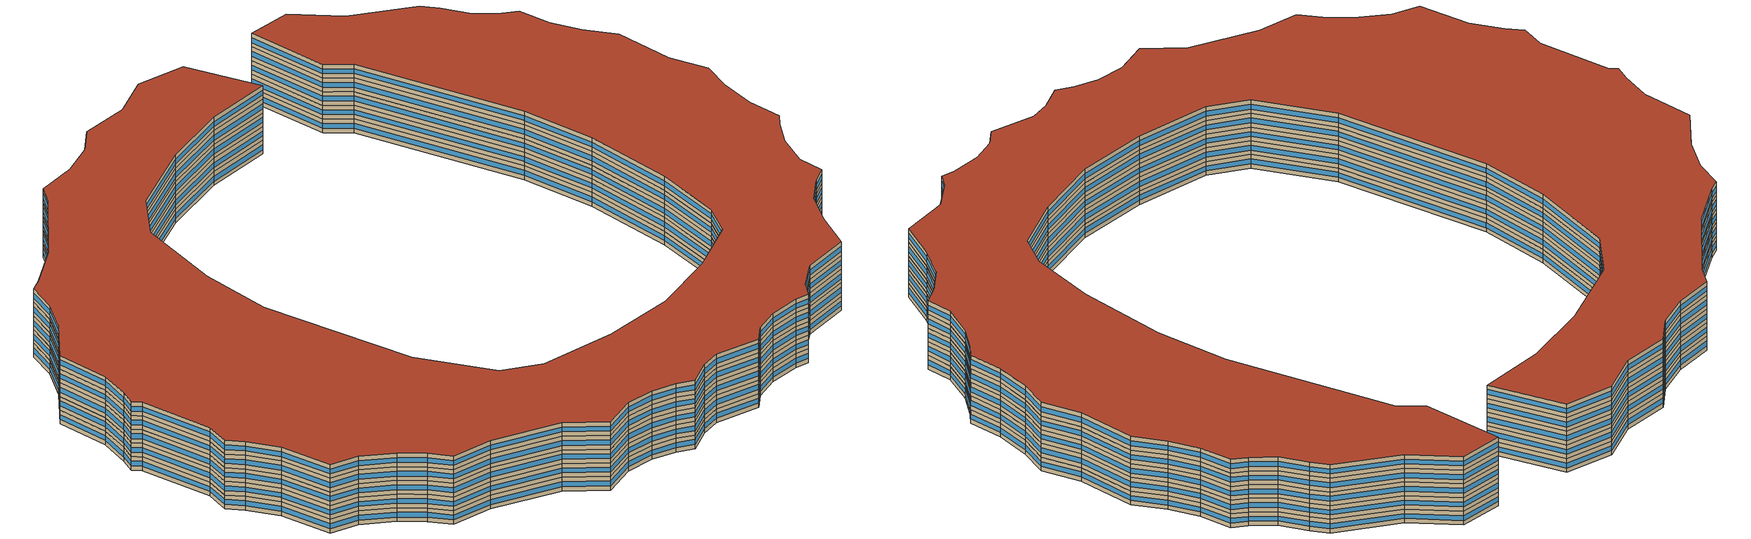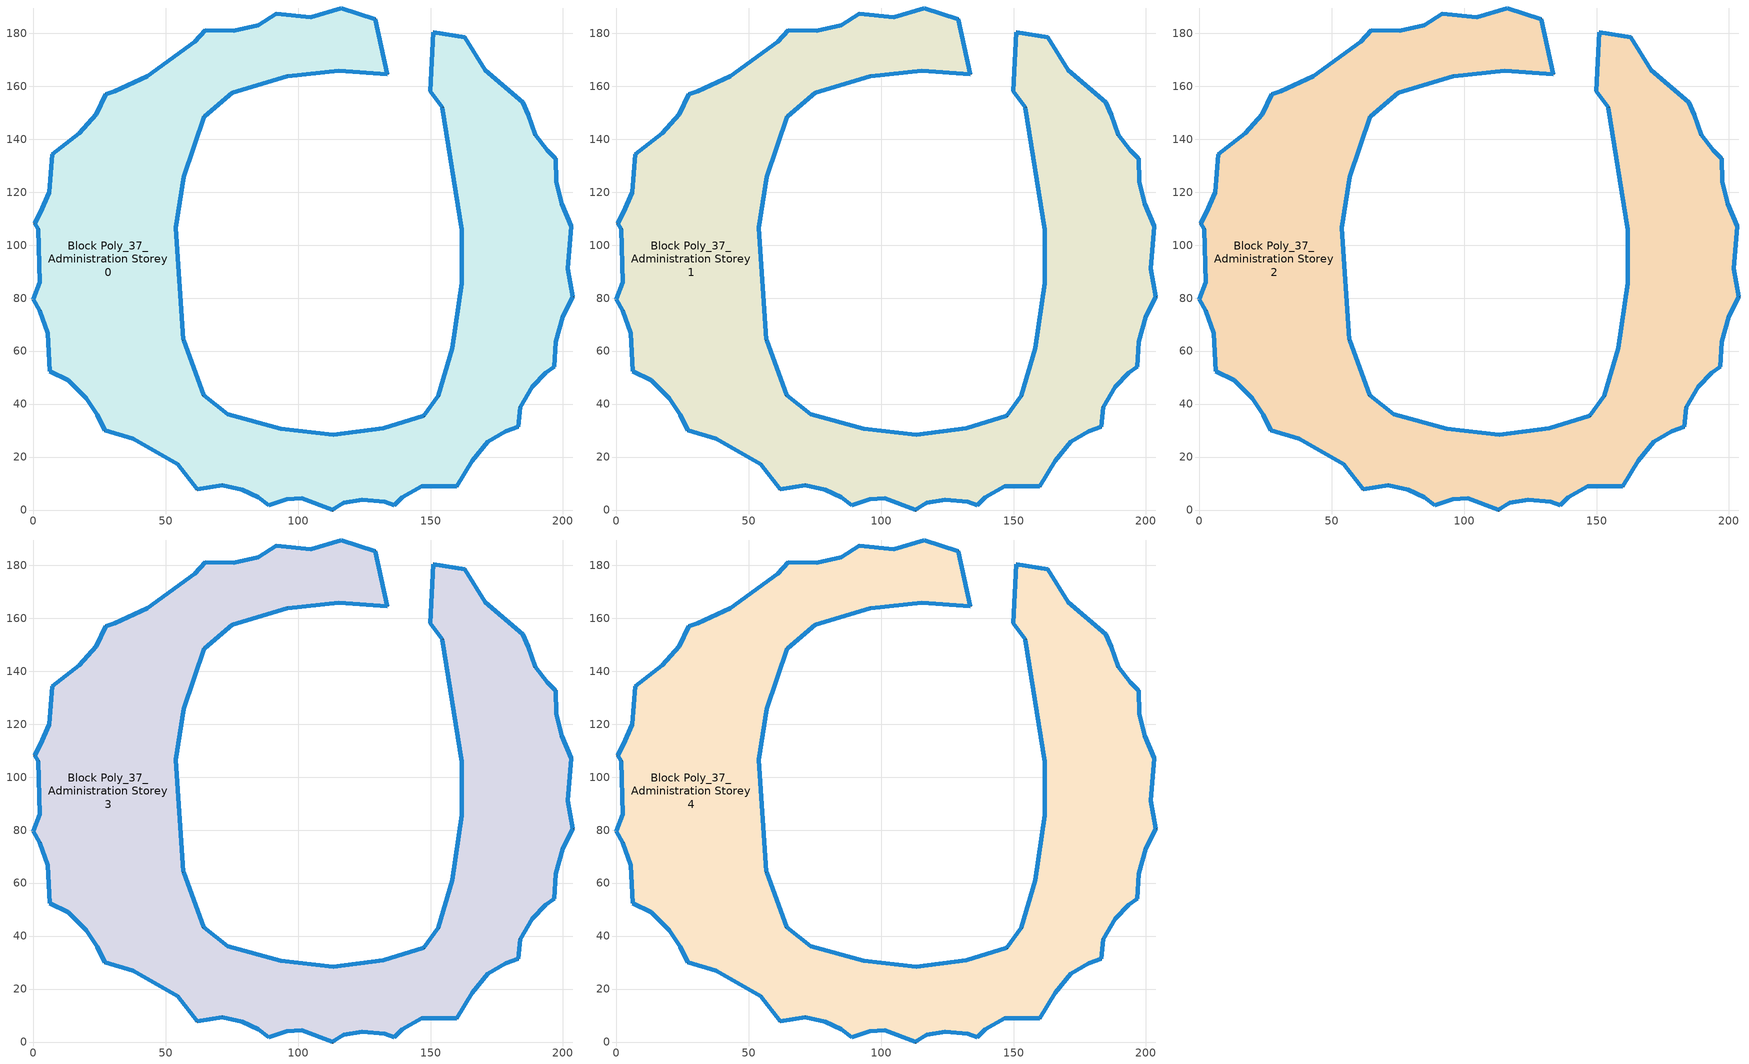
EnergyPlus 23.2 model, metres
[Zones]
Block Poly_37_Administration Storey 0
 floor ground (HSCWZ_Public&Industrial_1995_FloorGround): 184.91,154 186.94,149.32 189.59,141.63 193.99,135.92 197.19,132.88 197.44,123.89 199.62,115.66 203.21,107.07 201.75,91.13 203.7,80.46 199.98,72.97 197.37,63.47 196.67,54.06 193.59,51.77 188.38,46.52 183.79,38.71 183.12,31.52 178.34,29.81 171.62,25.69 165.81,18.67 159.86,8.89 146.63,8.96 139.24,4.85 136.24,1.79 132.64,3.05 124.18,3.84 117.31,2.71 112.98,0 101.33,4.48 95.8,4.12 88.92,1.88 84.96,4.82 78.9,7.68 71.31,9.33 61.86,7.91 54.56,17.33 37.84,26.87 27.03,30.12 24.25,36.04 19.96,42.2 13.29,49.05 6.29,52.36 5.53,66.68 2.42,75.26 0,79.61 2.47,86.01 1.98,105.97 0.49,108.21 2.74,112.17 5.99,120 7.14,134.39 17.43,142.23 23.72,149.46 27.45,157.06 30.79,158.01 43.06,163.72 61.05,176.89 64.92,181.16 75.77,181.01 85.04,183.1 91.76,187.33 104.79,186.04 116.36,189.54 129.16,185.26 133.63,164.47 115.27,165.94 96.01,163.77 75.16,157.62 64.66,148.68 56.82,125.84 53.79,106.59 56.73,64.19 64.35,43.25 73.39,36.14 93.5,30.65 113.28,28.38 132.17,30.89 147.47,35.67 153,43.13 158.2,61.13 161.87,85.58 161.77,105.87 154.41,151.98 149.83,158.03 150.99,180.3 162.87,178.48 170.7,166.06 z0
 wall outside (HSCWZ_Public&Industrial_1995_ExtWall): 129.16,185.26 116.36,189.54 104.79,186.04 91.76,187.33 85.04,183.1 75.77,181.01 64.92,181.16 61.05,176.89 43.06,163.72 30.79,158.01 27.45,157.06 23.72,149.46 17.43,142.23 7.14,134.39 5.99,120 2.74,112.17 0.49,108.21 1.98,105.97 2.47,86.01 0,79.61 2.42,75.26 5.53,66.68 6.29,52.36 13.29,49.05 19.96,42.2 24.25,36.04 27.03,30.12 37.84,26.87 54.56,17.33 61.86,7.91 71.31,9.33 78.9,7.68 84.96,4.82 88.92,1.88 95.8,4.12 101.33,4.48 112.98,0 117.31,2.71 124.18,3.84 132.64,3.05 136.24,1.79 139.24,4.85 146.63,8.96 159.86,8.89 165.81,18.67 171.62,25.69 178.34,29.81 183.12,31.52 183.79,38.71 188.38,46.52 193.59,51.77 196.67,54.06 197.37,63.47 199.98,72.97 203.7,80.46 201.75,91.13 203.21,107.07 199.62,115.66 197.44,123.89 197.19,132.88 193.99,135.92 189.59,141.63 186.94,149.32 184.91,154 170.7,166.06 162.87,178.48 150.99,180.3 149.83,158.03 154.41,151.98 161.77,105.87 161.87,85.58 158.2,61.13 153,43.13 147.47,35.67 132.17,30.89 113.28,28.38 93.5,30.65 73.39,36.14 64.35,43.25 56.73,64.19 53.79,106.59 56.82,125.84 64.66,148.68 75.16,157.62 96.01,163.77 115.27,165.94 133.63,164.47 129.16,185.26 z0:4
 window (HSCWZ_Public&Industrial_1995_Win): 129.15,185.26 116.37,189.54 / 116.36,189.54 104.8,186.04 / 104.78,186.04 91.77,187.33 / 91.76,187.33 85.04,183.1 / 85.03,183.1 75.78,181.01 / 75.77,181.01 64.92,181.16 / 64.92,181.16 61.05,176.89 / 61.04,176.88 43.07,163.73 / 43.06,163.72 30.8,158.02 / 30.79,158.01 27.45,157.06 / 27.45,157.06 23.73,149.47 / 23.72,149.46 17.44,142.24 / 17.43,142.23 7.14,134.4 / 7.14,134.39 5.99,120 / 5.98,119.99 2.74,112.17 / 2.73,112.17 0.49,108.21 / 0.49,108.21 1.98,105.97 / 1.98,105.96 2.47,86.02 / 2.47,86.01 0,79.62 / 0,79.61 2.41,75.26 / 2.42,75.25 5.53,66.68 / 5.54,66.67 6.29,52.37 / 6.29,52.36 13.29,49.05 / 13.29,49.05 19.95,42.2 / 19.96,42.19 24.25,36.04 / 24.25,36.04 27.03,30.13 / 27.03,30.12 37.83,26.87 / 37.85,26.87 54.55,17.33 / 54.57,17.32 61.86,7.92 / 61.86,7.91 71.3,9.33 / 71.31,9.33 78.9,7.68 / 78.9,7.68 84.95,4.82 / 84.96,4.82 88.91,1.89 / 88.92,1.89 95.8,4.12 / 95.81,4.12 101.33,4.48 / 101.34,4.48 112.98,0 / 112.98,0 117.3,2.71 / 117.31,2.71 124.17,3.84 / 124.18,3.84 132.64,3.06 / 132.64,3.05 136.24,1.79 / 136.24,1.79 139.24,4.85 / 139.24,4.85 146.62,8.96 / 146.63,8.96 159.85,8.89 / 159.86,8.89 165.8,18.67 / 165.81,18.68 171.61,25.68 / 171.62,25.69 178.34,29.81 / 178.34,29.81 183.12,31.52 / 183.12,31.52 183.79,38.71 / 183.8,38.72 188.38,46.52 / 188.38,46.52 193.59,51.77 / 193.59,51.77 196.67,54.06 / 196.67,54.06 197.37,63.47 / 197.37,63.48 199.98,72.97 / 199.98,72.97 203.7,80.45 / 203.7,80.46 201.75,91.12 / 201.75,91.14 203.21,107.07 / 203.21,107.08 199.62,115.66 / 199.62,115.66 197.45,123.89 / 197.44,123.9 197.19,132.87 / 197.19,132.88 193.99,135.91 / 193.99,135.92 189.6,141.63 / 189.59,141.63 186.94,149.31 / 186.94,149.32 184.91,154 / 184.9,154.01 170.7,166.06 / 170.69,166.07 162.87,178.47 / 162.86,178.48 151,180.3 / 150.99,180.29 149.83,158.05 / 149.83,158.03 154.41,151.99 / 154.41,151.96 161.77,105.89 / 161.77,105.86 161.87,85.59 / 161.87,85.57 158.2,61.14 / 158.2,61.12 153,43.14 / 153,43.13 147.47,35.67 / 147.46,35.66 132.18,30.89 / 132.16,30.89 113.29,28.38 / 113.27,28.38 93.51,30.65 / 93.49,30.65 73.4,36.13 / 73.39,36.14 64.35,43.24 / 64.34,43.26 56.74,64.18 / 56.73,64.22 53.8,106.57 / 53.8,106.6 56.82,125.83 / 56.83,125.85 64.66,148.67 / 64.67,148.68 75.16,157.62 / 75.17,157.63 96,163.76 / 96.02,163.77 115.26,165.94 / 115.28,165.94 133.62,164.47 / 133.63,164.48 129.16,185.25 z1.3:2.7
Block Poly_37_Administration Storey 1
 floor to Block Poly_37_Administration Storey 0 (HSCWZ_Public&Industrial_1995_FloorSlab): 184.91,154 186.94,149.32 189.59,141.63 193.99,135.92 197.19,132.88 197.44,123.89 199.62,115.66 203.21,107.07 201.75,91.13 203.7,80.46 199.98,72.97 197.37,63.47 196.67,54.06 193.59,51.77 188.38,46.52 183.79,38.71 183.12,31.52 178.34,29.81 171.62,25.69 165.81,18.67 159.86,8.89 146.63,8.96 139.24,4.85 136.24,1.79 132.64,3.05 124.18,3.84 117.31,2.71 112.98,0 101.33,4.48 95.8,4.12 88.92,1.88 84.96,4.82 78.9,7.68 71.31,9.33 61.86,7.91 54.56,17.33 37.84,26.87 27.03,30.12 24.25,36.04 19.96,42.2 13.29,49.05 6.29,52.36 5.53,66.68 2.42,75.26 0,79.61 2.47,86.01 1.98,105.97 0.49,108.21 2.74,112.17 5.99,120 7.14,134.39 17.43,142.23 23.72,149.46 27.45,157.06 30.79,158.01 43.06,163.72 61.05,176.89 64.92,181.16 75.77,181.01 85.04,183.1 91.76,187.33 104.79,186.04 116.36,189.54 129.16,185.26 133.63,164.47 115.27,165.94 96.01,163.77 75.16,157.62 64.66,148.68 56.82,125.84 53.79,106.59 56.73,64.19 64.35,43.25 73.39,36.14 93.5,30.65 113.28,28.38 132.17,30.89 147.47,35.67 153,43.13 158.2,61.13 161.87,85.58 161.77,105.87 154.41,151.98 149.83,158.03 150.99,180.3 162.87,178.48 170.7,166.06 z4
 wall outside (HSCWZ_Public&Industrial_1995_ExtWall): 129.16,185.26 116.36,189.54 104.79,186.04 91.76,187.33 85.04,183.1 75.77,181.01 64.92,181.16 61.05,176.89 43.06,163.72 30.79,158.01 27.45,157.06 23.72,149.46 17.43,142.23 7.14,134.39 5.99,120 2.74,112.17 0.49,108.21 1.98,105.97 2.47,86.01 0,79.61 2.42,75.26 5.53,66.68 6.29,52.36 13.29,49.05 19.96,42.2 24.25,36.04 27.03,30.12 37.84,26.87 54.56,17.33 61.86,7.91 71.31,9.33 78.9,7.68 84.96,4.82 88.92,1.88 95.8,4.12 101.33,4.48 112.98,0 117.31,2.71 124.18,3.84 132.64,3.05 136.24,1.79 139.24,4.85 146.63,8.96 159.86,8.89 165.81,18.67 171.62,25.69 178.34,29.81 183.12,31.52 183.79,38.71 188.38,46.52 193.59,51.77 196.67,54.06 197.37,63.47 199.98,72.97 203.7,80.46 201.75,91.13 203.21,107.07 199.62,115.66 197.44,123.89 197.19,132.88 193.99,135.92 189.59,141.63 186.94,149.32 184.91,154 170.7,166.06 162.87,178.48 150.99,180.3 149.83,158.03 154.41,151.98 161.77,105.87 161.87,85.58 158.2,61.13 153,43.13 147.47,35.67 132.17,30.89 113.28,28.38 93.5,30.65 73.39,36.14 64.35,43.25 56.73,64.19 53.79,106.59 56.82,125.84 64.66,148.68 75.16,157.62 96.01,163.77 115.27,165.94 133.63,164.47 129.16,185.26 z4:8
 window (HSCWZ_Public&Industrial_1995_Win): 129.15,185.26 116.37,189.54 / 116.36,189.54 104.8,186.04 / 104.78,186.04 91.77,187.33 / 91.76,187.33 85.04,183.1 / 85.03,183.1 75.78,181.01 / 75.77,181.01 64.92,181.16 / 64.92,181.16 61.05,176.89 / 61.04,176.88 43.07,163.73 / 43.06,163.72 30.8,158.02 / 30.79,158.01 27.45,157.06 / 27.45,157.06 23.73,149.47 / 23.72,149.46 17.44,142.24 / 17.43,142.23 7.14,134.4 / 7.14,134.39 5.99,120 / 5.98,119.99 2.74,112.17 / 2.73,112.17 0.49,108.21 / 0.49,108.21 1.98,105.97 / 1.98,105.96 2.47,86.02 / 2.47,86.01 0,79.62 / 0,79.61 2.41,75.26 / 2.42,75.25 5.53,66.68 / 5.54,66.67 6.29,52.37 / 6.29,52.36 13.29,49.05 / 13.29,49.05 19.95,42.2 / 19.96,42.19 24.25,36.04 / 24.25,36.04 27.03,30.13 / 27.03,30.12 37.83,26.87 / 37.85,26.87 54.55,17.33 / 54.57,17.32 61.86,7.92 / 61.86,7.91 71.3,9.33 / 71.31,9.33 78.9,7.68 / 78.9,7.68 84.95,4.82 / 84.96,4.82 88.91,1.89 / 88.92,1.89 95.8,4.12 / 95.81,4.12 101.33,4.48 / 101.34,4.48 112.98,0 / 112.98,0 117.3,2.71 / 117.31,2.71 124.17,3.84 / 124.18,3.84 132.64,3.06 / 132.64,3.05 136.24,1.79 / 136.24,1.79 139.24,4.85 / 139.24,4.85 146.62,8.96 / 146.63,8.96 159.85,8.89 / 159.86,8.89 165.8,18.67 / 165.81,18.68 171.61,25.68 / 171.62,25.69 178.34,29.81 / 178.34,29.81 183.12,31.52 / 183.12,31.52 183.79,38.71 / 183.8,38.72 188.38,46.52 / 188.38,46.52 193.59,51.77 / 193.59,51.77 196.67,54.06 / 196.67,54.06 197.37,63.47 / 197.37,63.48 199.98,72.97 / 199.98,72.97 203.7,80.45 / 203.7,80.46 201.75,91.12 / 201.75,91.14 203.21,107.07 / 203.21,107.08 199.62,115.66 / 199.62,115.66 197.45,123.89 / 197.44,123.9 197.19,132.87 / 197.19,132.88 193.99,135.91 / 193.99,135.92 189.6,141.63 / 189.59,141.63 186.94,149.31 / 186.94,149.32 184.91,154 / 184.9,154.01 170.7,166.06 / 170.69,166.07 162.87,178.47 / 162.86,178.48 151,180.3 / 150.99,180.29 149.83,158.05 / 149.83,158.03 154.41,151.99 / 154.41,151.96 161.77,105.89 / 161.77,105.86 161.87,85.59 / 161.87,85.57 158.2,61.14 / 158.2,61.12 153,43.14 / 153,43.13 147.47,35.67 / 147.46,35.66 132.18,30.89 / 132.16,30.89 113.29,28.38 / 113.27,28.38 93.51,30.65 / 93.49,30.65 73.4,36.13 / 73.39,36.14 64.35,43.24 / 64.34,43.26 56.74,64.18 / 56.73,64.22 53.8,106.57 / 53.8,106.6 56.82,125.83 / 56.83,125.85 64.66,148.67 / 64.67,148.68 75.16,157.62 / 75.17,157.63 96,163.76 / 96.02,163.77 115.26,165.94 / 115.28,165.94 133.62,164.47 / 133.63,164.48 129.16,185.25 z5.3:6.7
Block Poly_37_Administration Storey 2
 floor to Block Poly_37_Administration Storey 1 (HSCWZ_Public&Industrial_1995_FloorSlab): 184.91,154 186.94,149.32 189.59,141.63 193.99,135.92 197.19,132.88 197.44,123.89 199.62,115.66 203.21,107.07 201.75,91.13 203.7,80.46 199.98,72.97 197.37,63.47 196.67,54.06 193.59,51.77 188.38,46.52 183.79,38.71 183.12,31.52 178.34,29.81 171.62,25.69 165.81,18.67 159.86,8.89 146.63,8.96 139.24,4.85 136.24,1.79 132.64,3.05 124.18,3.84 117.31,2.71 112.98,0 101.33,4.48 95.8,4.12 88.92,1.88 84.96,4.82 78.9,7.68 71.31,9.33 61.86,7.91 54.56,17.33 37.84,26.87 27.03,30.12 24.25,36.04 19.96,42.2 13.29,49.05 6.29,52.36 5.53,66.68 2.42,75.26 0,79.61 2.47,86.01 1.98,105.97 0.49,108.21 2.74,112.17 5.99,120 7.14,134.39 17.43,142.23 23.72,149.46 27.45,157.06 30.79,158.01 43.06,163.72 61.05,176.89 64.92,181.16 75.77,181.01 85.04,183.1 91.76,187.33 104.79,186.04 116.36,189.54 129.16,185.26 133.63,164.47 115.27,165.94 96.01,163.77 75.16,157.62 64.66,148.68 56.82,125.84 53.79,106.59 56.73,64.19 64.35,43.25 73.39,36.14 93.5,30.65 113.28,28.38 132.17,30.89 147.47,35.67 153,43.13 158.2,61.13 161.87,85.58 161.77,105.87 154.41,151.98 149.83,158.03 150.99,180.3 162.87,178.48 170.7,166.06 z8
 wall outside (HSCWZ_Public&Industrial_1995_ExtWall): 129.16,185.26 116.36,189.54 104.79,186.04 91.76,187.33 85.04,183.1 75.77,181.01 64.92,181.16 61.05,176.89 43.06,163.72 30.79,158.01 27.45,157.06 23.72,149.46 17.43,142.23 7.14,134.39 5.99,120 2.74,112.17 0.49,108.21 1.98,105.97 2.47,86.01 0,79.61 2.42,75.26 5.53,66.68 6.29,52.36 13.29,49.05 19.96,42.2 24.25,36.04 27.03,30.12 37.84,26.87 54.56,17.33 61.86,7.91 71.31,9.33 78.9,7.68 84.96,4.82 88.92,1.88 95.8,4.12 101.33,4.48 112.98,0 117.31,2.71 124.18,3.84 132.64,3.05 136.24,1.79 139.24,4.85 146.63,8.96 159.86,8.89 165.81,18.67 171.62,25.69 178.34,29.81 183.12,31.52 183.79,38.71 188.38,46.52 193.59,51.77 196.67,54.06 197.37,63.47 199.98,72.97 203.7,80.46 201.75,91.13 203.21,107.07 199.62,115.66 197.44,123.89 197.19,132.88 193.99,135.92 189.59,141.63 186.94,149.32 184.91,154 170.7,166.06 162.87,178.48 150.99,180.3 149.83,158.03 154.41,151.98 161.77,105.87 161.87,85.58 158.2,61.13 153,43.13 147.47,35.67 132.17,30.89 113.28,28.38 93.5,30.65 73.39,36.14 64.35,43.25 56.73,64.19 53.79,106.59 56.82,125.84 64.66,148.68 75.16,157.62 96.01,163.77 115.27,165.94 133.63,164.47 129.16,185.26 z8:12
 window (HSCWZ_Public&Industrial_1995_Win): 129.15,185.26 116.37,189.54 / 116.36,189.54 104.8,186.04 / 104.78,186.04 91.77,187.33 / 91.76,187.33 85.04,183.1 / 85.03,183.1 75.78,181.01 / 75.77,181.01 64.92,181.16 / 64.92,181.16 61.05,176.89 / 61.04,176.88 43.07,163.73 / 43.06,163.72 30.8,158.02 / 30.79,158.01 27.45,157.06 / 27.45,157.06 23.73,149.47 / 23.72,149.46 17.44,142.24 / 17.43,142.23 7.14,134.4 / 7.14,134.39 5.99,120 / 5.98,119.99 2.74,112.17 / 2.73,112.17 0.49,108.21 / 0.49,108.21 1.98,105.97 / 1.98,105.96 2.47,86.02 / 2.47,86.01 0,79.62 / 0,79.61 2.41,75.26 / 2.42,75.25 5.53,66.68 / 5.54,66.67 6.29,52.37 / 6.29,52.36 13.29,49.05 / 13.29,49.05 19.95,42.2 / 19.96,42.19 24.25,36.04 / 24.25,36.04 27.03,30.13 / 27.03,30.12 37.83,26.87 / 37.85,26.87 54.55,17.33 / 54.57,17.32 61.86,7.92 / 61.86,7.91 71.3,9.33 / 71.31,9.33 78.9,7.68 / 78.9,7.68 84.95,4.82 / 84.96,4.82 88.91,1.89 / 88.92,1.89 95.8,4.12 / 95.81,4.12 101.33,4.48 / 101.34,4.48 112.98,0 / 112.98,0 117.3,2.71 / 117.31,2.71 124.17,3.84 / 124.18,3.84 132.64,3.06 / 132.64,3.05 136.24,1.79 / 136.24,1.79 139.24,4.85 / 139.24,4.85 146.62,8.96 / 146.63,8.96 159.85,8.89 / 159.86,8.89 165.8,18.67 / 165.81,18.68 171.61,25.68 / 171.62,25.69 178.34,29.81 / 178.34,29.81 183.12,31.52 / 183.12,31.52 183.79,38.71 / 183.8,38.72 188.38,46.52 / 188.38,46.52 193.59,51.77 / 193.59,51.77 196.67,54.06 / 196.67,54.06 197.37,63.47 / 197.37,63.48 199.98,72.97 / 199.98,72.97 203.7,80.45 / 203.7,80.46 201.75,91.12 / 201.75,91.14 203.21,107.07 / 203.21,107.08 199.62,115.66 / 199.62,115.66 197.45,123.89 / 197.44,123.9 197.19,132.87 / 197.19,132.88 193.99,135.91 / 193.99,135.92 189.6,141.63 / 189.59,141.63 186.94,149.31 / 186.94,149.32 184.91,154 / 184.9,154.01 170.7,166.06 / 170.69,166.07 162.87,178.47 / 162.86,178.48 151,180.3 / 150.99,180.29 149.83,158.05 / 149.83,158.03 154.41,151.99 / 154.41,151.96 161.77,105.89 / 161.77,105.86 161.87,85.59 / 161.87,85.57 158.2,61.14 / 158.2,61.12 153,43.14 / 153,43.13 147.47,35.67 / 147.46,35.66 132.18,30.89 / 132.16,30.89 113.29,28.38 / 113.27,28.38 93.51,30.65 / 93.49,30.65 73.4,36.13 / 73.39,36.14 64.35,43.24 / 64.34,43.26 56.74,64.18 / 56.73,64.22 53.8,106.57 / 53.8,106.6 56.82,125.83 / 56.83,125.85 64.66,148.67 / 64.67,148.68 75.16,157.62 / 75.17,157.63 96,163.76 / 96.02,163.77 115.26,165.94 / 115.28,165.94 133.62,164.47 / 133.63,164.48 129.16,185.25 z9.3:10.7
Block Poly_37_Administration Storey 3
 floor to Block Poly_37_Administration Storey 2 (HSCWZ_Public&Industrial_1995_FloorSlab): 184.91,154 186.94,149.32 189.59,141.63 193.99,135.92 197.19,132.88 197.44,123.89 199.62,115.66 203.21,107.07 201.75,91.13 203.7,80.46 199.98,72.97 197.37,63.47 196.67,54.06 193.59,51.77 188.38,46.52 183.79,38.71 183.12,31.52 178.34,29.81 171.62,25.69 165.81,18.67 159.86,8.89 146.63,8.96 139.24,4.85 136.24,1.79 132.64,3.05 124.18,3.84 117.31,2.71 112.98,0 101.33,4.48 95.8,4.12 88.92,1.88 84.96,4.82 78.9,7.68 71.31,9.33 61.86,7.91 54.56,17.33 37.84,26.87 27.03,30.12 24.25,36.04 19.96,42.2 13.29,49.05 6.29,52.36 5.53,66.68 2.42,75.26 0,79.61 2.47,86.01 1.98,105.97 0.49,108.21 2.74,112.17 5.99,120 7.14,134.39 17.43,142.23 23.72,149.46 27.45,157.06 30.79,158.01 43.06,163.72 61.05,176.89 64.92,181.16 75.77,181.01 85.04,183.1 91.76,187.33 104.79,186.04 116.36,189.54 129.16,185.26 133.63,164.47 115.27,165.94 96.01,163.77 75.16,157.62 64.66,148.68 56.82,125.84 53.79,106.59 56.73,64.19 64.35,43.25 73.39,36.14 93.5,30.65 113.28,28.38 132.17,30.89 147.47,35.67 153,43.13 158.2,61.13 161.87,85.58 161.77,105.87 154.41,151.98 149.83,158.03 150.99,180.3 162.87,178.48 170.7,166.06 z12
 wall outside (HSCWZ_Public&Industrial_1995_ExtWall): 129.16,185.26 116.36,189.54 104.79,186.04 91.76,187.33 85.04,183.1 75.77,181.01 64.92,181.16 61.05,176.89 43.06,163.72 30.79,158.01 27.45,157.06 23.72,149.46 17.43,142.23 7.14,134.39 5.99,120 2.74,112.17 0.49,108.21 1.98,105.97 2.47,86.01 0,79.61 2.42,75.26 5.53,66.68 6.29,52.36 13.29,49.05 19.96,42.2 24.25,36.04 27.03,30.12 37.84,26.87 54.56,17.33 61.86,7.91 71.31,9.33 78.9,7.68 84.96,4.82 88.92,1.88 95.8,4.12 101.33,4.48 112.98,0 117.31,2.71 124.18,3.84 132.64,3.05 136.24,1.79 139.24,4.85 146.63,8.96 159.86,8.89 165.81,18.67 171.62,25.69 178.34,29.81 183.12,31.52 183.79,38.71 188.38,46.52 193.59,51.77 196.67,54.06 197.37,63.47 199.98,72.97 203.7,80.46 201.75,91.13 203.21,107.07 199.62,115.66 197.44,123.89 197.19,132.88 193.99,135.92 189.59,141.63 186.94,149.32 184.91,154 170.7,166.06 162.87,178.48 150.99,180.3 149.83,158.03 154.41,151.98 161.77,105.87 161.87,85.58 158.2,61.13 153,43.13 147.47,35.67 132.17,30.89 113.28,28.38 93.5,30.65 73.39,36.14 64.35,43.25 56.73,64.19 53.79,106.59 56.82,125.84 64.66,148.68 75.16,157.62 96.01,163.77 115.27,165.94 133.63,164.47 129.16,185.26 z12:16
 window (HSCWZ_Public&Industrial_1995_Win): 129.15,185.26 116.37,189.54 / 116.36,189.54 104.8,186.04 / 104.78,186.04 91.77,187.33 / 91.76,187.33 85.04,183.1 / 85.03,183.1 75.78,181.01 / 75.77,181.01 64.92,181.16 / 64.92,181.16 61.05,176.89 / 61.04,176.88 43.07,163.73 / 43.06,163.72 30.8,158.02 / 30.79,158.01 27.45,157.06 / 27.45,157.06 23.73,149.47 / 23.72,149.46 17.44,142.24 / 17.43,142.23 7.14,134.4 / 7.14,134.39 5.99,120 / 5.98,119.99 2.74,112.17 / 2.73,112.17 0.49,108.21 / 0.49,108.21 1.98,105.97 / 1.98,105.96 2.47,86.02 / 2.47,86.01 0,79.62 / 0,79.61 2.41,75.26 / 2.42,75.25 5.53,66.68 / 5.54,66.67 6.29,52.37 / 6.29,52.36 13.29,49.05 / 13.29,49.05 19.95,42.2 / 19.96,42.19 24.25,36.04 / 24.25,36.04 27.03,30.13 / 27.03,30.12 37.83,26.87 / 37.85,26.87 54.55,17.33 / 54.57,17.32 61.86,7.92 / 61.86,7.91 71.3,9.33 / 71.31,9.33 78.9,7.68 / 78.9,7.68 84.95,4.82 / 84.96,4.82 88.91,1.89 / 88.92,1.89 95.8,4.12 / 95.81,4.12 101.33,4.48 / 101.34,4.48 112.98,0 / 112.98,0 117.3,2.71 / 117.31,2.71 124.17,3.84 / 124.18,3.84 132.64,3.06 / 132.64,3.05 136.24,1.79 / 136.24,1.79 139.24,4.85 / 139.24,4.85 146.62,8.96 / 146.63,8.96 159.85,8.89 / 159.86,8.89 165.8,18.67 / 165.81,18.68 171.61,25.68 / 171.62,25.69 178.34,29.81 / 178.34,29.81 183.12,31.52 / 183.12,31.52 183.79,38.71 / 183.8,38.72 188.38,46.52 / 188.38,46.52 193.59,51.77 / 193.59,51.77 196.67,54.06 / 196.67,54.06 197.37,63.47 / 197.37,63.48 199.98,72.97 / 199.98,72.97 203.7,80.45 / 203.7,80.46 201.75,91.12 / 201.75,91.14 203.21,107.07 / 203.21,107.08 199.62,115.66 / 199.62,115.66 197.45,123.89 / 197.44,123.9 197.19,132.87 / 197.19,132.88 193.99,135.91 / 193.99,135.92 189.6,141.63 / 189.59,141.63 186.94,149.31 / 186.94,149.32 184.91,154 / 184.9,154.01 170.7,166.06 / 170.69,166.07 162.87,178.47 / 162.86,178.48 151,180.3 / 150.99,180.29 149.83,158.05 / 149.83,158.03 154.41,151.99 / 154.41,151.96 161.77,105.89 / 161.77,105.86 161.87,85.59 / 161.87,85.57 158.2,61.14 / 158.2,61.12 153,43.14 / 153,43.13 147.47,35.67 / 147.46,35.66 132.18,30.89 / 132.16,30.89 113.29,28.38 / 113.27,28.38 93.51,30.65 / 93.49,30.65 73.4,36.13 / 73.39,36.14 64.35,43.24 / 64.34,43.26 56.74,64.18 / 56.73,64.22 53.8,106.57 / 53.8,106.6 56.82,125.83 / 56.83,125.85 64.66,148.67 / 64.67,148.68 75.16,157.62 / 75.17,157.63 96,163.76 / 96.02,163.77 115.26,165.94 / 115.28,165.94 133.62,164.47 / 133.63,164.48 129.16,185.25 z13.3:14.7
Block Poly_37_Administration Storey 4
 floor to Block Poly_37_Administration Storey 3 (HSCWZ_Public&Industrial_1995_FloorSlab): 184.91,154 186.94,149.32 189.59,141.63 193.99,135.92 197.19,132.88 197.44,123.89 199.62,115.66 203.21,107.07 201.75,91.13 203.7,80.46 199.98,72.97 197.37,63.47 196.67,54.06 193.59,51.77 188.38,46.52 183.79,38.71 183.12,31.52 178.34,29.81 171.62,25.69 165.81,18.67 159.86,8.89 146.63,8.96 139.24,4.85 136.24,1.79 132.64,3.05 124.18,3.84 117.31,2.71 112.98,0 101.33,4.48 95.8,4.12 88.92,1.88 84.96,4.82 78.9,7.68 71.31,9.33 61.86,7.91 54.56,17.33 37.84,26.87 27.03,30.12 24.25,36.04 19.96,42.2 13.29,49.05 6.29,52.36 5.53,66.68 2.42,75.26 0,79.61 2.47,86.01 1.98,105.97 0.49,108.21 2.74,112.17 5.99,120 7.14,134.39 17.43,142.23 23.72,149.46 27.45,157.06 30.79,158.01 43.06,163.72 61.05,176.89 64.92,181.16 75.77,181.01 85.04,183.1 91.76,187.33 104.79,186.04 116.36,189.54 129.16,185.26 133.63,164.47 115.27,165.94 96.01,163.77 75.16,157.62 64.66,148.68 56.82,125.84 53.79,106.59 56.73,64.19 64.35,43.25 73.39,36.14 93.5,30.65 113.28,28.38 132.17,30.89 147.47,35.67 153,43.13 158.2,61.13 161.87,85.58 161.77,105.87 154.41,151.98 149.83,158.03 150.99,180.3 162.87,178.48 170.7,166.06 z16
 wall outside (HSCWZ_Public&Industrial_1995_ExtWall): 129.16,185.26 116.36,189.54 104.79,186.04 91.76,187.33 85.04,183.1 75.77,181.01 64.92,181.16 61.05,176.89 43.06,163.72 30.79,158.01 27.45,157.06 23.72,149.46 17.43,142.23 7.14,134.39 5.99,120 2.74,112.17 0.49,108.21 1.98,105.97 2.47,86.01 0,79.61 2.42,75.26 5.53,66.68 6.29,52.36 13.29,49.05 19.96,42.2 24.25,36.04 27.03,30.12 37.84,26.87 54.56,17.33 61.86,7.91 71.31,9.33 78.9,7.68 84.96,4.82 88.92,1.88 95.8,4.12 101.33,4.48 112.98,0 117.31,2.71 124.18,3.84 132.64,3.05 136.24,1.79 139.24,4.85 146.63,8.96 159.86,8.89 165.81,18.67 171.62,25.69 178.34,29.81 183.12,31.52 183.79,38.71 188.38,46.52 193.59,51.77 196.67,54.06 197.37,63.47 199.98,72.97 203.7,80.46 201.75,91.13 203.21,107.07 199.62,115.66 197.44,123.89 197.19,132.88 193.99,135.92 189.59,141.63 186.94,149.32 184.91,154 170.7,166.06 162.87,178.48 150.99,180.3 149.83,158.03 154.41,151.98 161.77,105.87 161.87,85.58 158.2,61.13 153,43.13 147.47,35.67 132.17,30.89 113.28,28.38 93.5,30.65 73.39,36.14 64.35,43.25 56.73,64.19 53.79,106.59 56.82,125.84 64.66,148.68 75.16,157.62 96.01,163.77 115.27,165.94 133.63,164.47 129.16,185.26 z16:20
 window (HSCWZ_Public&Industrial_1995_Win): 129.15,185.26 116.37,189.54 / 116.36,189.54 104.8,186.04 / 104.78,186.04 91.77,187.33 / 91.76,187.33 85.04,183.1 / 85.03,183.1 75.78,181.01 / 75.77,181.01 64.92,181.16 / 64.92,181.16 61.05,176.89 / 61.04,176.88 43.07,163.73 / 43.06,163.72 30.8,158.02 / 30.79,158.01 27.45,157.06 / 27.45,157.06 23.73,149.47 / 23.72,149.46 17.44,142.24 / 17.43,142.23 7.14,134.4 / 7.14,134.39 5.99,120 / 5.98,119.99 2.74,112.17 / 2.73,112.17 0.49,108.21 / 0.49,108.21 1.98,105.97 / 1.98,105.96 2.47,86.02 / 2.47,86.01 0,79.62 / 0,79.61 2.41,75.26 / 2.42,75.25 5.53,66.68 / 5.54,66.67 6.29,52.37 / 6.29,52.36 13.29,49.05 / 13.29,49.05 19.95,42.2 / 19.96,42.19 24.25,36.04 / 24.25,36.04 27.03,30.13 / 27.03,30.12 37.83,26.87 / 37.85,26.87 54.55,17.33 / 54.57,17.32 61.86,7.92 / 61.86,7.91 71.3,9.33 / 71.31,9.33 78.9,7.68 / 78.9,7.68 84.95,4.82 / 84.96,4.82 88.91,1.89 / 88.92,1.89 95.8,4.12 / 95.81,4.12 101.33,4.48 / 101.34,4.48 112.98,0 / 112.98,0 117.3,2.71 / 117.31,2.71 124.17,3.84 / 124.18,3.84 132.64,3.06 / 132.64,3.05 136.24,1.79 / 136.24,1.79 139.24,4.85 / 139.24,4.85 146.62,8.96 / 146.63,8.96 159.85,8.89 / 159.86,8.89 165.8,18.67 / 165.81,18.68 171.61,25.68 / 171.62,25.69 178.34,29.81 / 178.34,29.81 183.12,31.52 / 183.12,31.52 183.79,38.71 / 183.8,38.72 188.38,46.52 / 188.38,46.52 193.59,51.77 / 193.59,51.77 196.67,54.06 / 196.67,54.06 197.37,63.47 / 197.37,63.48 199.98,72.97 / 199.98,72.97 203.7,80.45 / 203.7,80.46 201.75,91.12 / 201.75,91.14 203.21,107.07 / 203.21,107.08 199.62,115.66 / 199.62,115.66 197.45,123.89 / 197.44,123.9 197.19,132.87 / 197.19,132.88 193.99,135.91 / 193.99,135.92 189.6,141.63 / 189.59,141.63 186.94,149.31 / 186.94,149.32 184.91,154 / 184.9,154.01 170.7,166.06 / 170.69,166.07 162.87,178.47 / 162.86,178.48 151,180.3 / 150.99,180.29 149.83,158.05 / 149.83,158.03 154.41,151.99 / 154.41,151.96 161.77,105.89 / 161.77,105.86 161.87,85.59 / 161.87,85.57 158.2,61.14 / 158.2,61.12 153,43.14 / 153,43.13 147.47,35.67 / 147.46,35.66 132.18,30.89 / 132.16,30.89 113.29,28.38 / 113.27,28.38 93.51,30.65 / 93.49,30.65 73.4,36.13 / 73.39,36.14 64.35,43.24 / 64.34,43.26 56.74,64.18 / 56.73,64.22 53.8,106.57 / 53.8,106.6 56.82,125.83 / 56.83,125.85 64.66,148.67 / 64.67,148.68 75.16,157.62 / 75.17,157.63 96,163.76 / 96.02,163.77 115.26,165.94 / 115.28,165.94 133.62,164.47 / 133.63,164.48 129.16,185.25 z17.3:18.7
 roof outside (HSCWZ_Public&Industrial_1995_Roof): 183.12,31.52 183.79,38.71 188.38,46.52 193.59,51.77 196.67,54.06 197.37,63.47 199.98,72.97 203.7,80.46 201.75,91.13 203.21,107.07 199.62,115.66 197.44,123.89 197.19,132.88 193.99,135.92 189.59,141.63 186.94,149.32 184.91,154 170.7,166.06 162.87,178.48 150.99,180.3 149.83,158.03 154.41,151.98 161.77,105.87 161.87,85.58 158.2,61.13 153,43.13 147.47,35.67 132.17,30.89 113.28,28.38 93.5,30.65 73.39,36.14 64.35,43.25 56.73,64.19 53.79,106.59 56.82,125.84 64.66,148.68 75.16,157.62 96.01,163.77 115.27,165.94 133.63,164.47 129.16,185.26 116.36,189.54 104.79,186.04 91.76,187.33 85.04,183.1 75.77,181.01 64.92,181.16 61.05,176.89 43.06,163.72 30.79,158.01 27.45,157.06 23.72,149.46 17.43,142.23 7.14,134.39 5.99,120 2.74,112.17 0.49,108.21 1.98,105.97 2.47,86.01 0,79.61 2.42,75.26 5.53,66.68 6.29,52.36 13.29,49.05 19.96,42.2 24.25,36.04 27.03,30.12 37.84,26.87 54.56,17.33 61.86,7.91 71.31,9.33 78.9,7.68 84.96,4.82 88.92,1.88 95.8,4.12 101.33,4.48 112.98,0 117.31,2.71 124.18,3.84 132.64,3.05 136.24,1.79 139.24,4.85 146.63,8.96 159.86,8.89 165.81,18.67 171.62,25.69 178.34,29.81 z20
[BUILDING]
shang4hai3shi4_Administration_7_10_1995: North Axis=0; Terrain=City; Loads Convergence Tolerance Value=0.04; Temperature Convergence Tolerance Value=0.4; Solar Distribution=FullExterior; Maximum Number of Warmup Days=25; Minimum Number of Warmup Days=1
[MATERIAL] Thermal Absorptance=0.9; Solar Absorptance=0.7; Visible Absorptance=0.7
Name | Roughness | Thickness | Conductivity | Density | Specific Heat
Concrete | MediumRough | 0.1 | 1.7 | 2240 | 900
Brick | MediumRough | 0.1 | 0.72 | 1920 | 840
Tile | Smooth | 0.02 | 1.3 | 2200 | 900
Gypsum | Smooth | 0.015 | 0.16 | 800 | 1090
AsphaltFelt | Smooth | 0.01 | 0.2 | 960 | 1000
Insulation 0.011 | Rough | 0.011 | 0.04 | 40 | 1500
Insulation 0.021 | Rough | 0.021 | 0.04 | 40 | 1500
Insulation 0.022 | Rough | 0.022 | 0.04 | 40 | 1500
Insulation 0.043 | Rough | 0.043 | 0.04 | 40 | 1500
[WINDOWMATERIAL:SIMPLEGLAZINGSYSTEM]
HSCWZ_Public&Industrial_1995_Win_material: UFactor=4.5; Solar Heat Gain Coefficient=0.6025
[CONSTRUCTION]
HSCWZ_Public&Industrial_1995_FloorSlab: Tile, Concrete, Insulation 0.021, Concrete, Tile
HSCWZ_Public&Industrial_1995_FloorGround: Tile, Concrete, Gypsum, Insulation 0.043
HSCWZ_Public&Industrial_1995_Win: HSCWZ_Public&Industrial_1995_Win_material
HSCWZ_Public&Industrial_1995_Roof: AsphaltFelt, Concrete, Insulation 0.022
HSCWZ_Public&Industrial_1995_ExtWall: Brick, Concrete, Insulation 0.011
[ZONE] Type=1; Multiplier=1; Ceiling Height=autocalculate; Volume=autocalculate; Floor Area=autocalculate; Part of Total Floor Area=Yes
Block Poly_37_Administration Storey 0; Block Poly_37_Administration Storey 1; Block Poly_37_Administration Storey 2; Block Poly_37_Administration Storey 3; Block Poly_37_Administration Storey 4
[PEOPLE] Number of People Schedule=People_Schedule; Number of People Calculation Method=Area/Person; Floor Area per Person=9; Fraction Radiant=0.3; Sensible Heat Fraction=autocalculate; Activity Level Schedule=CN_GenericActivityLevel; Carbon Dioxide Generation Rate=3.82e-08; Enable ASHRAE 55 Comfort Warnings=No; Mean Radiant Temperature Calculation Type=ZoneAveraged; Clothing Insulation Calculation Method=ClothingInsulationSchedule; Cold Stress Temperature Threshold=15.56; Heat Stress Temperature Threshold=30
Name | Zone or ZoneList or Space or SpaceList
People_Block Poly_37_Administration Storey 0 | Block Poly_37_Administration Storey 0
People_Block Poly_37_Administration Storey 1 | Block Poly_37_Administration Storey 1
People_Block Poly_37_Administration Storey 2 | Block Poly_37_Administration Storey 2
People_Block Poly_37_Administration Storey 3 | Block Poly_37_Administration Storey 3
People_Block Poly_37_Administration Storey 4 | Block Poly_37_Administration Storey 4
[LIGHTS] Schedule=Lights_Schedule; Design Level Calculation Method=Watts/Area; Watts per Zone Floor Area=12; Return Air Fraction=0; Fraction Radiant=0; Fraction Visible=0; Fraction Replaceable=1; EndUse Subcategory=General; Return Air Fraction Calculated from Plenum Temperature=No; Return Air Fraction Function of Plenum Temperature Coefficient 1=0; Return Air Fraction Function of Plenum Temperature Coefficient 2=0
Name | Zone or ZoneList or Space or SpaceList
Lights_Block Poly_37_Administration Storey 0 | Block Poly_37_Administration Storey 0
Lights_Block Poly_37_Administration Storey 1 | Block Poly_37_Administration Storey 1
Lights_Block Poly_37_Administration Storey 2 | Block Poly_37_Administration Storey 2
Lights_Block Poly_37_Administration Storey 3 | Block Poly_37_Administration Storey 3
Lights_Block Poly_37_Administration Storey 4 | Block Poly_37_Administration Storey 4
[ELECTRICEQUIPMENT] Schedule=ElectricEquipment_Schedule; Design Level Calculation Method=Watts/Area; Watts per Zone Floor Area=16; Fraction Latent=0; Fraction Radiant=0; Fraction Lost=0; EndUse Subcategory=General
Name | Zone or ZoneList or Space or SpaceList
ElectricEquipment_Block Poly_37_Administration Storey 0 | Block Poly_37_Administration Storey 0
ElectricEquipment_Block Poly_37_Administration Storey 1 | Block Poly_37_Administration Storey 1
ElectricEquipment_Block Poly_37_Administration Storey 2 | Block Poly_37_Administration Storey 2
ElectricEquipment_Block Poly_37_Administration Storey 3 | Block Poly_37_Administration Storey 3
ElectricEquipment_Block Poly_37_Administration Storey 4 | Block Poly_37_Administration Storey 4
[ZONEINFILTRATION:DESIGNFLOWRATE] Schedule=AirEx_ConditionedTime_Schedule; Design Flow Rate Calculation Method=AirChanges/Hour; Air Changes per Hour=1; Constant Term Coefficient=1; Temperature Term Coefficient=0; Velocity Term Coefficient=0; Velocity Squared Term Coefficient=0
Name | Zone or ZoneList or Space or SpaceList
Infil 1 | Block Poly_37_Administration Storey 0
Infil 2 | Block Poly_37_Administration Storey 1
Infil 3 | Block Poly_37_Administration Storey 2
Infil 4 | Block Poly_37_Administration Storey 3
Infil 5 | Block Poly_37_Administration Storey 4
[HVACTEMPLATE:THERMOSTAT]
HVACTemp: Heating Setpoint Schedule=Heating_SP_Schedule; Cooling Setpoint Schedule=Cooling_SP_Schedule
[HVACTEMPLATE:ZONE:IDEALLOADSAIRSYSTEM] Template Thermostat=HVACTemp; System Availability Schedule=HVAC_ConditionedTime_Schedule; Maximum Heating Supply Air Temperature=50; Minimum Cooling Supply Air Temperature=13; Maximum Heating Supply Air Humidity Ratio=0.0156; Minimum Cooling Supply Air Humidity Ratio=0.0077; Heating Limit=NoLimit; Cooling Limit=NoLimit; Heating Availability Schedule=Heating_Period_Schedule; Cooling Availability Schedule=Cooling_Period_Schedule; Dehumidification Control Type=ConstantSensibleHeatRatio; Cooling Sensible Heat Ratio=0.7; Dehumidification Setpoint=60; Humidification Control Type=None; Humidification Setpoint=30; Outdoor Air Method=None; Outdoor Air Flow Rate per Person=0.00944; Outdoor Air Flow Rate per Zone Floor Area=0; Outdoor Air Flow Rate per Zone=0; Demand Controlled Ventilation Type=None; Outdoor Air Economizer Type=NoEconomizer; Heat Recovery Type=None; Sensible Heat Recovery Effectiveness=0.7; Latent Heat Recovery Effectiveness=0.65
Block Poly_37_Administration Storey 0; Block Poly_37_Administration Storey 1; Block Poly_37_Administration Storey 2; Block Poly_37_Administration Storey 3; Block Poly_37_Administration Storey 4
[SCHEDULE:COMPACT]
People_Schedule; Lights_Schedule: Through: 12/31, For: Weekdays, Until: 07:00, 0, Until: 08:00, 0.1, Until: 09:00, 0.5, Until: 12:00, 0.95, Until: 14:00, 0.8, Until: 18:00, 0.95, Until: 20:00, 0.3, Until: 24:00, 0, For: AllOtherDays, Until: 24:00, 0
ElectricEquipment_Schedule: Through: 12/31, For: Weekdays, Until: 07:00, 0, Until: 08:00, 0.1, Until: 09:00, 0.5, Until: 12:00, 0.95, Until: 14:00, 0.5, Until: 18:00, 0.95, Until: 20:00, 0.3, Until: 24:00, 0, For: AllOtherDays, Until: 24:00, 0
Heating_SP_Schedule: Through: 12/31, For: Weekdays, Until: 06:00, 5, Until: 07:00, 20, Until: 18:00, 20, Until: 19:00, 20, Until: 20:00, 20, Until: 21:00, 20, Until: 24:00, 5, For: AllOtherDays, Until: 24:00, 5
Cooling_SP_Schedule: Through: 12/31, For: Weekdays, Until: 08:00, 37, Until: 09:00, 28, Until: 17:00, 28, Until: 24:00, 37, For: AllOtherDays, Until: 24:00, 37
Heating_Period_Schedule: Through: 04/15, For: AllDays, Until: 24:00, 1, Through: 11/01, For: AllDays, Until: 24:00, 0, Through: 12/31, For: AllDays, Until: 24:00, 1
Cooling_Period_Schedule: Through: 04/15, For: AllDays, Until: 24:00, 0, Through: 10/31, For: AllDays, Until: 24:00, 1, Through: 12/31, For: AllDays, Until: 24:00, 0
HVAC_ConditionedTime_Schedule: Through: 12/31, For: Weekdays, Until: 08:00, 0, Until: 18:00, 1, Until: 24:00, 0, For: AllOtherDays, Until: 24:00, 0
AirEx_ConditionedTime_Schedule: Through: 12/31, For: Weekdays, Until: 07:00, 0, Until: 20:00, 2, Until: 24:00, 0, For: AllOtherDays, Until: 24:00, 0
CN_GenericActivityLevel: Through: 12/31, For: Weekdays, Until: 08:00, 80, Until: 18:00, 120, Until: 24:00, 80, For: AllOtherDays, Until: 24:00, 80
